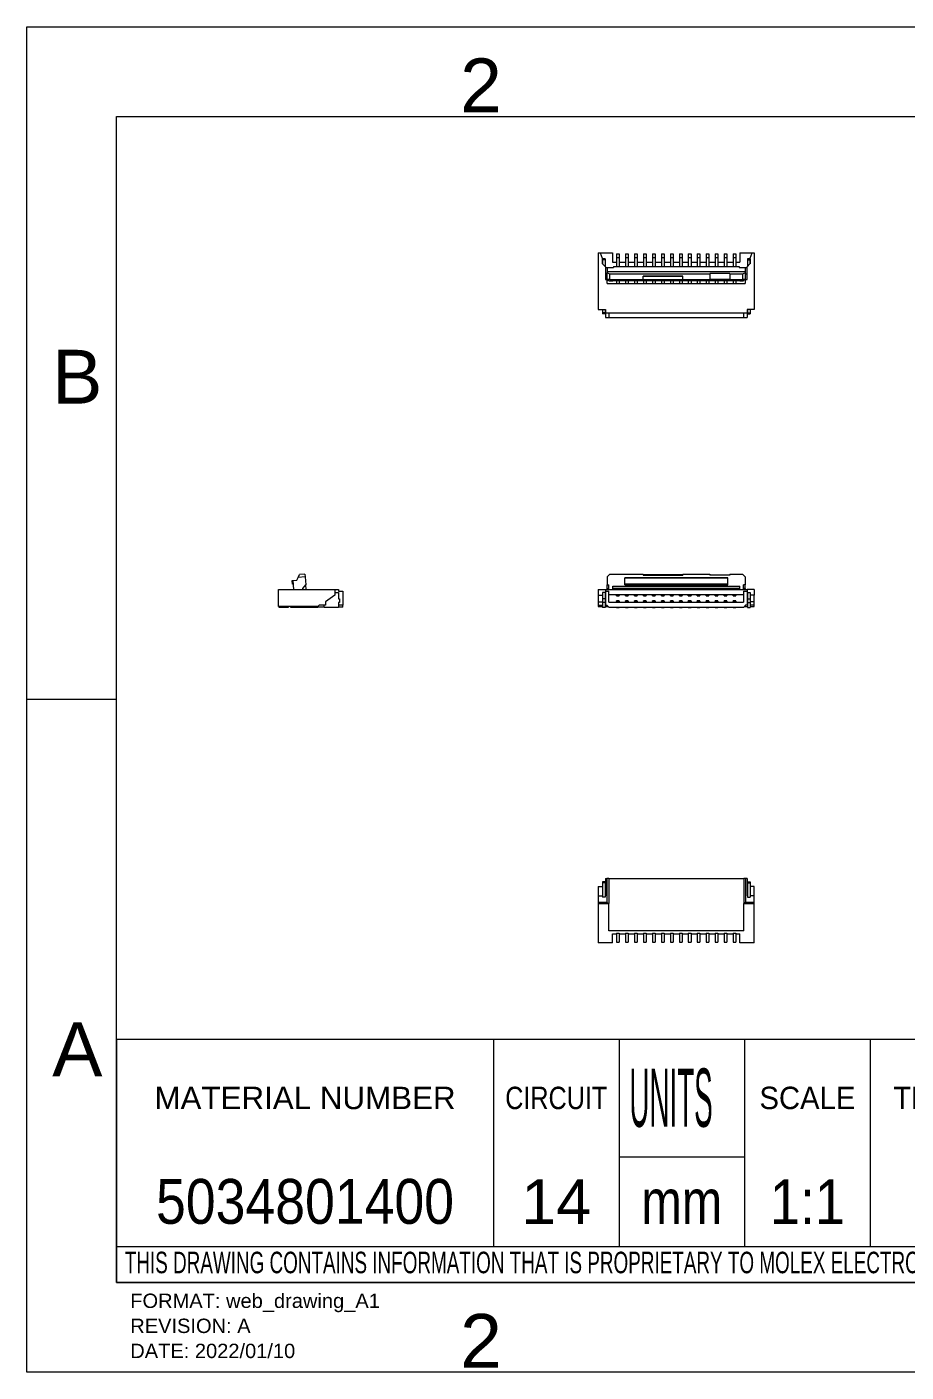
# Model space of a CAD drawing. Header units: millimetres. Extents: x 0 to 100, y 0 to 75.
# Drawn here: x 0 to 49, y 0 to 75 of the extents above; entities that cross this region are included whole.
import ezdxf

# ---------------------------------------------------------------- set-up
doc = ezdxf.new("R2010")
doc.units = ezdxf.units.MM
doc.layers.add('1', color=7, linetype='Continuous', true_color=0xffffff)
doc.layers.add('256', color=7, linetype='Continuous', true_color=0xffffff)
doc.styles.add('Arial', font='Arial')
doc.styles.add('Arial Unicode MS', font='Arial Unicode MS')

# ---------------------------------------------------------------- blocks, each defined once
blk = doc.blocks.new('TabularNote1')
at = {"layer": '256', "color": 163, "linetype": 'Continuous', "lineweight": 13}
for q in [(0, 2), (-90, 0)]:
    blk.add_line((-90, 2), q, dxfattribs=at)
at = {"layer": '256', "color": 163, "linetype": 'Continuous', "lineweight": 18}
for p in [(0, 2), (-90, 0)]:
    blk.add_line(p, (0, 0), dxfattribs=at)
at = {"layer": '1', "color": 7, "linetype": 'Continuous', "lineweight": 13, "insert": (-45, 1), "char_height": 1.2, "attachment_point": 5, "line_spacing_factor": 1.047437, "style": 'Arial'}
blk.add_mtext('\\fArial|b0|i0;\\W0.6277;THIS DRAWING CONTAINS INFORMATION THAT IS PROPRIETARY TO MOLEX ELECTRONIC TECHNOLOGIES, LLC AND SHOULD NOT BE USED WITHOUT WRITTEN PERMISSION', dxfattribs=at)
blk = doc.blocks.new('3RDANG1')
at = {"layer": '1', "color": 7, "linetype": 'Continuous', "lineweight": 13}
for p, q in [((0.173228, 0.629921), (0.173228, 1)), ((0.141732, 0.811024), (0.133858, 0.80315)), ((0.133858, 0.80315), (0.133858, 0.795276)), ((0.149606, 0.811024), (0.141732, 0.811024)), ((0.15748, 0.818898), (0.149606, 0.811024)), ((0.165354, 0.818898), (0.15748, 0.818898)), ((0.173228, 0.818898), (0.165354, 0.818898)), ((0.181102, 0.818898), (0.173228, 0.818898)), ((0.188976, 0.818898), (0.181102, 0.818898)), ((0.19685, 0.811024), (0.188976, 0.818898)), ((0.204724, 0.80315), (0.19685, 0.811024)), ((0.212598, 0.795276), (0.204724, 0.80315)), ((0.889764, 0.818898), (0.590551, 0.724409)), ((0.889764, 0.181102), (0.889764, 0.818898)), ((0.110236, 0.76378), (0.102362, 0.748031)), ((0.11811, 0.771654), (0.110236, 0.76378)), ((0.125984, 0.787402), (0.11811, 0.771654)), ((0.133858, 0.795276), (0.125984, 0.787402)), ((0.220472, 0.787402), (0.212598, 0.795276)), ((0.228346, 0.779528), (0.220472, 0.787402)), ((0.23622, 0.771654), (0.228346, 0.779528)), ((0.244094, 0.755906), (0.23622, 0.771654)), ((0.244094, 0.740157), (0.244094, 0.755906)), ((0.086614, 0.700787), (0.07874, 0.685039)), ((0.094488, 0.716535), (0.086614, 0.700787)), ((0.102362, 0.748031), (0.094488, 0.732283)), ((0.094488, 0.732283), (0.094488, 0.716535)), ((0.141732, 0.700787), (0.133858, 0.692913)), ((0.149606, 0.716535), (0.141732, 0.708661)), ((0.141732, 0.708661), (0.141732, 0.700787)), ((0.15748, 0.724409), (0.149606, 0.716535)), ((0.149606, 0.716535), (0.149606, 0.716535)), ((0.165354, 0.724409), (0.15748, 0.724409)), ((0.173228, 0.724409), (0.165354, 0.724409)), ((0.181102, 0.724409), (0.173228, 0.724409)), ((0.173228, 0.724409), (0.173228, 0.724409)), ((0.188976, 0.724409), (0.181102, 0.724409)), ((0.19685, 0.716535), (0.188976, 0.724409)), ((0.188976, 0.724409), (0.188976, 0.724409)), ((0.204724, 0.708661), (0.19685, 0.716535)), ((0.212598, 0.700787), (0.204724, 0.708661)), ((0.204724, 0.708661), (0.204724, 0.708661)), ((0.220472, 0.692913), (0.212598, 0.700787)), ((0.251969, 0.724409), (0.244094, 0.740157)), ((0.259843, 0.708661), (0.251969, 0.724409)), ((0.259843, 0.692913), (0.259843, 0.708661)), ((0.590551, 0.724409), (0.590551, 0.275591)), ((0.07874, 0.661417), (0.070866, 0.645669)), ((0.07874, 0.685039), (0.07874, 0.661417)), ((0.11811, 0.653543), (0.110236, 0.645669)), ((0.125984, 0.677165), (0.11811, 0.669291)), ((0.11811, 0.669291), (0.11811, 0.653543)), ((0.133858, 0.692913), (0.125984, 0.685039)), ((0.125984, 0.685039), (0.125984, 0.677165)), ((0.220472, 0.677165), (0.220472, 0.692913)), ((0.228346, 0.669291), (0.220472, 0.677165)), ((0.228346, 0.661417), (0.228346, 0.669291)), ((0.23622, 0.645669), (0.228346, 0.661417)), ((0.267717, 0.677165), (0.259843, 0.692913)), ((0.267717, 0.653543), (0.267717, 0.677165)), ((0.275591, 0.637795), (0.267717, 0.653543)), ((0.070866, 0.606299), (0.062992, 0.582677)), ((0.070866, 0.645669), (0.070866, 0.622047)), ((0.070866, 0.622047), (0.070866, 0.606299)), ((0.110236, 0.614173), (0.102362, 0.606299)), ((0.102362, 0.606299), (0.102362, 0.590551)), ((0.110236, 0.645669), (0.110236, 0.629921)), ((0.110236, 0.629921), (0.110236, 0.614173)), ((0.23622, 0.637795), (0.23622, 0.645669)), ((0.23622, 0.622047), (0.23622, 0.637795)), ((0.244094, 0.606299), (0.23622, 0.622047)), ((0.244094, 0.598425), (0.244094, 0.606299)), ((0.275591, 0.614173), (0.275591, 0.637795)), ((0.283465, 0.590551), (0.275591, 0.614173)), ((0.062992, 0.582677), (0.062992, 0.559055)), ((0.062992, 0.559055), (0.062992, 0.535433)), ((0.102362, 0.574803), (0.094488, 0.559055)), ((0.094488, 0.559055), (0.094488, 0.543307)), ((0.102362, 0.590551), (0.102362, 0.574803)), ((0.173228, 0.440945), (0.173228, 0.559055)), ((0.244094, 0.582677), (0.244094, 0.598425)), ((0.251969, 0.566929), (0.244094, 0.582677)), ((0.251969, 0.551181), (0.251969, 0.566929)), ((0.251969, 0.535433), (0.251969, 0.551181)), ((0.283465, 0.574803), (0.283465, 0.590551)), ((0.283465, 0.551181), (0.283465, 0.574803)), ((0.283465, 0.527559), (0.283465, 0.551181)), ((0.125984, 0.503937), (0, 0.503937)), ((0.062992, 0.535433), (0.062992, 0.519685)), ((0.062992, 0.519685), (0.062992, 0.496063)), ((0.094488, 0.543307), (0.094488, 0.527559)), ((0.094488, 0.527559), (0.094488, 0.511811)), ((0.094488, 0.511811), (0.094488, 0.496063)), ((0.19685, 0.503937), (0.149606, 0.503937)), ((0.346457, 0.503937), (0.220472, 0.503937)), ((0.251969, 0.519685), (0.251969, 0.535433)), ((0.251969, 0.503937), (0.251969, 0.519685)), ((0.251969, 0.488189), (0.251969, 0.503937)), ((0.283465, 0.503937), (0.283465, 0.527559)), ((0.283465, 0.480315), (0.283465, 0.503937)), ((0.480315, 0.503937), (0.677165, 0.503937)), ((0.692913, 0.503937), (0.779528, 0.503937)), ((1, 0.503937), (0.80315, 0.503937)), ((0.062992, 0.496063), (0.062992, 0.472441)), ((0.062992, 0.472441), (0.062992, 0.448819)), ((0.094488, 0.496063), (0.094488, 0.480315)), ((0.094488, 0.480315), (0.094488, 0.464567)), ((0.094488, 0.464567), (0.094488, 0.448819)), ((0.251969, 0.472441), (0.251969, 0.488189)), ((0.251969, 0.456693), (0.251969, 0.472441)), ((0.251969, 0.440945), (0.251969, 0.456693)), ((0.283465, 0.464567), (0.283465, 0.480315)), ((0.283465, 0.440945), (0.283465, 0.464567)), ((0.062992, 0.448819), (0.062992, 0.425197)), ((0.062992, 0.425197), (0.070866, 0.409449)), ((0.070866, 0.409449), (0.070866, 0.385827)), ((0.094488, 0.448819), (0.102362, 0.433071)), ((0.102362, 0.433071), (0.102362, 0.417323)), ((0.102362, 0.417323), (0.102362, 0.401575)), ((0.102362, 0.401575), (0.102362, 0.393701)), ((0.244094, 0.409449), (0.251969, 0.425197)), ((0.244094, 0.393701), (0.244094, 0.409449)), ((0.251969, 0.425197), (0.251969, 0.440945)), ((0.275591, 0.393701), (0.283465, 0.417323)), ((0.283465, 0.417323), (0.283465, 0.440945)), ((0.070866, 0.385827), (0.070866, 0.362205)), ((0.070866, 0.362205), (0.07874, 0.346457)), ((0.102362, 0.393701), (0.110236, 0.377953)), ((0.110236, 0.377953), (0.110236, 0.362205)), ((0.110236, 0.362205), (0.11811, 0.354331)), ((0.11811, 0.354331), (0.11811, 0.338583)), ((0.173228, 0), (0.173228, 0.370079)), ((0.228346, 0.346457), (0.23622, 0.354331)), ((0.23622, 0.370079), (0.244094, 0.385827)), ((0.23622, 0.354331), (0.23622, 0.370079)), ((0.244094, 0.385827), (0.244094, 0.393701)), ((0.267717, 0.338583), (0.275591, 0.354331)), ((0.275591, 0.377953), (0.275591, 0.393701)), ((0.275591, 0.354331), (0.275591, 0.377953)), ((0.07874, 0.346457), (0.07874, 0.322835)), ((0.07874, 0.322835), (0.086614, 0.307087)), ((0.086614, 0.307087), (0.086614, 0.291339)), ((0.11811, 0.338583), (0.125984, 0.330709)), ((0.125984, 0.330709), (0.125984, 0.322835)), ((0.125984, 0.322835), (0.133858, 0.307087)), ((0.133858, 0.307087), (0.133858, 0.299213)), ((0.212598, 0.307087), (0.220472, 0.314961)), ((0.212598, 0.299213), (0.212598, 0.307087)), ((0.220472, 0.322835), (0.228346, 0.330709)), ((0.220472, 0.314961), (0.220472, 0.322835)), ((0.228346, 0.330709), (0.228346, 0.346457)), ((0.259843, 0.299213), (0.267717, 0.314961)), ((0.267717, 0.314961), (0.267717, 0.338583)), ((0.086614, 0.291339), (0.094488, 0.275591)), ((0.094488, 0.275591), (0.102362, 0.259843)), ((0.102362, 0.259843), (0.110236, 0.244094)), ((0.133858, 0.299213), (0.141732, 0.291339)), ((0.141732, 0.291339), (0.149606, 0.291339)), ((0.149606, 0.291339), (0.149606, 0.283465)), ((0.149606, 0.283465), (0.15748, 0.275591)), ((0.15748, 0.275591), (0.165354, 0.275591)), ((0.165354, 0.275591), (0.165354, 0.275591)), ((0.165354, 0.275591), (0.173228, 0.275591)), ((0.173228, 0.275591), (0.181102, 0.275591)), ((0.181102, 0.275591), (0.181102, 0.275591)), ((0.181102, 0.275591), (0.188976, 0.275591)), ((0.188976, 0.275591), (0.19685, 0.283465)), ((0.19685, 0.283465), (0.204724, 0.291339)), ((0.19685, 0.283465), (0.19685, 0.283465)), ((0.204724, 0.291339), (0.212598, 0.299213)), ((0.23622, 0.23622), (0.244094, 0.251969)), ((0.244094, 0.251969), (0.251969, 0.267717)), ((0.251969, 0.283465), (0.259843, 0.299213)), ((0.251969, 0.267717), (0.251969, 0.283465)), ((0.590551, 0.275591), (0.889764, 0.181102)), ((0.110236, 0.244094), (0.110236, 0.228346)), ((0.110236, 0.228346), (0.11811, 0.220472)), ((0.11811, 0.220472), (0.125984, 0.212598)), ((0.125984, 0.212598), (0.133858, 0.204724)), ((0.133858, 0.204724), (0.141732, 0.19685)), ((0.212598, 0.19685), (0.220472, 0.204724)), ((0.220472, 0.204724), (0.228346, 0.212598)), ((0.228346, 0.228346), (0.23622, 0.23622)), ((0.228346, 0.212598), (0.228346, 0.228346)), ((0.141732, 0.19685), (0.149606, 0.188976)), ((0.149606, 0.188976), (0.15748, 0.181102)), ((0.15748, 0.181102), (0.165354, 0.181102)), ((0.165354, 0.181102), (0.173228, 0.181102)), ((0.173228, 0.181102), (0.181102, 0.181102)), ((0.181102, 0.181102), (0.188976, 0.181102)), ((0.188976, 0.181102), (0.19685, 0.188976)), ((0.19685, 0.188976), (0.204724, 0.188976)), ((0.204724, 0.188976), (0.212598, 0.19685))]:
    blk.add_line(p, q, dxfattribs=at)
blk = doc.blocks.new('TabularNote2')
at = {"layer": '256', "color": 163, "linetype": 'Continuous', "lineweight": 13}
for p, q in [((-90, 11.555423), (-69, 11.555423)), ((-90, 11.555423), (-90, 5)), ((-69, 11.555423), (-62, 11.555423)), ((-48, 11.555423), (-24, 11.555423)), ((-24, 11.555423), (0, 11.555423)), ((-90, 5), (-90, 0))]:
    blk.add_line(p, q, dxfattribs=at)
at = {"layer": '256', "color": 163, "linetype": 'Continuous', "lineweight": 18}
for p, q in [((-69, 11.555423), (-69, 5)), ((-62, 11.555423), (-62, 5)), ((-62, 11.555423), (-55, 11.555423)), ((-55, 11.555423), (-55, 5)), ((-55, 11.555423), (-48, 11.555423)), ((-48, 11.555423), (-48, 5)), ((-24, 11.555423), (-24, 5)), ((0, 11.555423), (0, 5)), ((-69, 5), (-69, 0)), ((-62, 5), (-55, 5)), ((-62, 5), (-62, 0)), ((-55, 5), (-55, 0)), ((-48, 5), (-48, 0)), ((-24, 5), (-24, 0)), ((0, 5), (0, 0)), ((-90, 0), (-69, 0)), ((-69, 0), (-62, 0)), ((-62, 0), (-55, 0)), ((-55, 0), (-48, 0)), ((-48, 0), (-24, 0)), ((-24, 0), (0, 0))]:
    blk.add_line(p, q, dxfattribs=at)
at = {"layer": '1', "color": 7, "linetype": 'Continuous', "lineweight": 13, "xscale": 15, "yscale": 2}
blk.add_blockref('3RDANG1', (-43.46875, 1.757874), dxfattribs=at)
at = {"layer": '1', "color": 7, "linetype": 'Continuous', "lineweight": 13}
for s, insert, char_height, attachment_point, line_spacing_factor, style in [('\\fArial Unicode MS|b0|i0;\\W0.3409;UNITS', (-61.421054, 8.277711), 3.25, 4, 1.069626, 'Arial Unicode MS'), ('\\fArial|b0|i0;\\W1.0000;MATERIAL NUMBER', (-79.5, 8.277711), 1.25, 5, 1.047437, 'Arial'), ('\\fArial|b0|i0;\\W0.8027;CIRCUIT', (-65.5, 8.277711), 1.25, 5, 1.047437, 'Arial'), ('\\fArial|b0|i0;\\W0.9335;SCALE', (-51.5, 8.277711), 1.25, 5, 1.047437, 'Arial'), ('\\fArial|b0|i0;\\W0.9116;THIRD ANGLE PROJECTION', (-36, 8.277711), 1.25, 5, 1.047437, 'Arial'), ('\\fArial|b0|i0;\\W0.8552;5034801400', (-79.5, 2.5), 2.5, 5, 1.047437, 'Arial'), ('\\fArial|b0|i0;\\W1.0000;14', (-65.5, 2.5), 2.5, 5, 1.047437, 'Arial'), ('\\fArial|b0|i0;\\W0.8612;1:1', (-51.5, 2.5), 2.5, 5, 1.047437, 'Arial'), ('\\fArial|b0|i0;\\W0.7749;mm', (-58.5, 2.5), 2.5, 5, 1.047437, 'Arial'), ('\\fArial|b0|i0;\\W0.8000;{\\H0.50x;\\fArial|b1|i0;                    \\fArial|b0|i0;}', (-36, 2.5), 1, 5, 1.047437, 'Arial')]:
    blk.add_mtext(s, dxfattribs=dict(at, insert=insert, char_height=char_height, attachment_point=attachment_point, line_spacing_factor=line_spacing_factor, style=style))

msp = doc.modelspace()

# ---------------------------------------------------------------- linework, layer by layer
at = {"layer": '1', "color": 7, "linetype": 'Continuous', "lineweight": 13}
for p, q in [((31.837822, 62.400385), (31.957822, 62.400385)), ((31.837822, 62.400385), (31.837822, 59.250385)), ((31.957822, 62.400385), (32.637822, 62.400385)), ((31.957822, 62.400385), (32.057822, 62.100385)), ((32.637822, 62.400385), (32.637822, 61.890385)), ((32.862822, 62.350385), (32.862822, 62.150385)), ((32.862822, 62.350385), (33.012822, 62.350385)), ((33.012822, 62.350385), (33.012822, 62.150385)), ((33.362822, 62.350385), (33.362822, 62.150385)), ((33.362822, 62.350385), (33.512822, 62.350385)), ((33.512822, 62.350385), (33.512822, 62.150385)), ((33.862822, 62.350385), (33.862822, 62.150385)), ((33.862822, 62.350385), (34.012822, 62.350385)), ((34.012822, 62.350385), (34.012822, 62.150385)), ((34.362822, 62.350385), (34.362822, 62.150385)), ((34.362822, 62.350385), (34.512822, 62.350385)), ((34.512822, 62.350385), (34.512822, 62.150385)), ((34.862822, 62.350385), (34.862822, 62.150385)), ((34.862822, 62.350385), (35.012822, 62.350385)), ((35.012822, 62.350385), (35.012822, 62.150385)), ((35.362822, 62.350385), (35.362822, 62.150385)), ((35.362822, 62.350385), (35.512822, 62.350385)), ((35.512822, 62.350385), (35.512822, 62.150385)), ((35.862822, 62.350385), (35.862822, 62.150385)), ((35.862822, 62.350385), (36.012822, 62.350385)), ((36.012822, 62.350385), (36.012822, 62.150385)), ((36.362822, 62.350385), (36.362822, 62.150385)), ((36.362822, 62.350385), (36.512822, 62.350385)), ((36.512822, 62.350385), (36.512822, 62.150385)), ((36.862822, 62.350385), (36.862822, 62.150385)), ((36.862822, 62.350385), (37.012822, 62.350385)), ((37.012822, 62.350385), (37.012822, 62.150385)), ((37.362822, 62.350385), (37.362822, 62.150385)), ((37.362822, 62.350385), (37.512822, 62.350385)), ((37.512822, 62.350385), (37.512822, 62.150385)), ((37.862822, 62.350385), (37.862822, 62.150385)), ((37.862822, 62.350385), (38.012822, 62.350385)), ((38.012822, 62.350385), (38.012822, 62.150385)), ((38.362822, 62.350385), (38.362822, 62.150385)), ((38.362822, 62.350385), (38.512822, 62.350385)), ((38.512822, 62.350385), (38.512822, 62.150385)), ((38.862822, 62.350385), (38.862822, 62.150385)), ((38.862822, 62.350385), (39.012822, 62.350385)), ((39.012822, 62.350385), (39.012822, 62.150385)), ((39.362822, 62.350385), (39.362822, 62.150385)), ((39.362822, 62.350385), (39.512822, 62.350385)), ((39.512822, 62.350385), (39.512822, 62.150385)), ((39.737822, 62.400385), (40.417822, 62.400385)), ((39.737822, 62.400385), (39.737822, 61.890385)), ((40.317822, 62.100385), (40.417822, 62.400385)), ((40.417822, 62.400385), (40.537822, 62.400385)), ((40.537822, 62.400385), (40.537822, 59.250385)), ((32.057822, 62.100385), (32.057822, 61.800385)), ((32.057822, 61.800385), (32.237822, 61.620385)), ((32.222822, 62.070385), (32.072822, 62.070385)), ((32.072822, 62.070385), (32.072822, 62.020385)), ((32.072822, 62.020385), (32.072822, 61.785384)), ((32.222822, 62.070385), (32.222822, 62.020385)), ((32.222822, 62.020385), (32.222822, 61.635378)), ((32.33782, 61.570385), (32.237818, 61.570385)), ((32.237822, 61.620385), (32.237822, 60.910385)), ((32.337822, 61.585914), (32.337822, 61.369944)), ((32.337822, 61.585914), (32.687822, 61.585914)), ((32.637822, 61.890385), (32.862822, 61.890385)), ((32.687822, 61.635724), (39.687822, 61.635724)), ((32.687822, 61.635724), (32.687822, 61.585914)), ((32.862822, 62.150385), (32.862822, 61.635703)), ((32.862822, 62.150385), (33.012822, 62.150385)), ((33.012822, 62.150385), (33.012822, 61.635703)), ((33.012822, 61.890385), (33.362822, 61.890385)), ((33.362822, 62.150385), (33.512822, 62.150385)), ((33.362822, 62.150385), (33.362822, 61.635703)), ((33.512822, 62.150385), (33.512822, 61.635703)), ((33.512822, 61.890385), (33.862822, 61.890385)), ((33.862822, 62.150385), (33.862822, 61.635703)), ((33.862822, 62.150385), (34.012822, 62.150385)), ((34.012822, 62.150385), (34.012822, 61.635703)), ((34.012822, 61.890385), (34.362822, 61.890385)), ((34.362822, 62.150385), (34.512822, 62.150385)), ((34.362822, 62.150385), (34.362822, 61.635703)), ((34.512822, 62.150385), (34.512822, 61.635703)), ((34.512822, 61.890385), (34.862822, 61.890385)), ((34.862822, 62.150385), (35.012822, 62.150385)), ((34.862822, 62.150385), (34.862822, 61.635703)), ((35.012822, 62.150385), (35.012822, 61.635703)), ((35.012822, 61.890385), (35.362822, 61.890385)), ((35.362822, 62.150385), (35.362822, 61.635703)), ((35.362822, 62.150385), (35.512822, 62.150385)), ((35.512822, 62.150385), (35.512822, 61.635703)), ((35.512822, 61.890385), (35.862822, 61.890385)), ((35.862822, 62.150385), (36.012822, 62.150385)), ((35.862822, 62.150385), (35.862822, 61.635703)), ((36.012822, 62.150385), (36.012822, 61.635703)), ((36.012822, 61.890385), (36.362822, 61.890385)), ((36.362822, 62.150385), (36.512822, 62.150385)), ((36.362822, 62.150385), (36.362822, 61.635703)), ((36.512822, 62.150385), (36.512822, 61.635703)), ((36.512822, 61.890385), (36.862822, 61.890385)), ((36.862822, 62.150385), (36.862822, 61.635703)), ((36.862822, 62.150385), (37.012822, 62.150385)), ((37.012822, 62.150385), (37.012822, 61.635703)), ((37.012822, 61.890385), (37.362822, 61.890385)), ((37.362822, 62.150385), (37.362822, 61.635703)), ((37.362822, 62.150385), (37.512822, 62.150385)), ((37.512822, 62.150385), (37.512822, 61.635703)), ((37.512822, 61.890385), (37.862822, 61.890385)), ((37.862822, 62.150385), (38.012822, 62.150385)), ((37.862822, 62.150385), (37.862822, 61.635703)), ((38.012822, 62.150385), (38.012822, 61.635703)), ((38.012822, 61.890385), (38.362822, 61.890385)), ((38.362822, 62.150385), (38.512822, 62.150385)), ((38.362822, 62.150385), (38.362822, 61.635703)), ((38.512822, 62.150385), (38.512822, 61.635703)), ((38.512822, 61.890385), (38.862822, 61.890385)), ((38.862822, 62.150385), (38.862822, 61.635703)), ((38.862822, 62.150385), (39.012822, 62.150385)), ((39.012822, 62.150385), (39.012822, 61.635703)), ((39.012822, 61.890385), (39.362822, 61.890385)), ((39.362822, 62.150385), (39.512822, 62.150385)), ((39.362822, 62.150385), (39.362822, 61.635703)), ((39.512822, 62.150385), (39.512822, 61.635703)), ((39.512822, 61.890385), (39.737822, 61.890385)), ((39.687822, 61.635724), (39.687822, 61.585914)), ((39.687822, 61.585914), (40.037822, 61.585914)), ((40.037822, 61.585914), (40.037822, 61.369944)), ((40.137825, 61.570385), (40.037823, 61.570385)), ((40.137822, 61.620385), (40.317822, 61.800385)), ((40.137822, 60.910385), (40.137822, 61.620385)), ((40.302822, 62.070385), (40.152822, 62.070385)), ((40.152822, 62.070385), (40.152822, 62.020385)), ((40.152822, 62.020385), (40.152822, 61.635378)), ((40.302822, 62.070385), (40.302822, 62.020385)), ((40.302822, 62.020385), (40.302822, 61.785384)), ((40.317822, 61.800385), (40.317822, 62.100385)), ((32.337822, 61.240196), (32.237821, 61.240196)), ((32.237822, 60.910385), (32.337822, 60.910385)), ((32.337822, 61.369944), (40.037822, 61.369944)), ((32.337822, 61.369944), (32.337822, 61.296745)), ((32.337822, 60.911613), (32.337822, 61.296745)), ((32.337822, 61.296745), (32.487822, 61.223545)), ((32.487822, 60.924687), (32.337822, 60.911613)), ((32.337822, 60.911613), (32.337822, 60.872434)), ((32.337822, 60.872434), (32.437822, 60.872434)), ((32.337822, 60.700385), (32.337822, 60.872431)), ((32.437822, 60.848861), (32.437822, 60.872434)), ((32.437822, 60.848861), (32.647822, 60.848861)), ((32.487822, 61.223545), (38.057822, 61.223545)), ((32.487822, 60.924687), (32.487822, 61.223545)), ((32.487822, 60.924687), (34.337822, 60.924687)), ((32.647822, 60.848861), (32.647822, 60.866759)), ((32.647822, 60.866759), (39.727822, 60.866759)), ((32.862822, 60.866757), (32.862822, 60.700385)), ((33.012822, 60.866757), (33.012822, 60.700385)), ((33.317822, 60.907255), (39.057822, 60.907255)), ((33.317822, 60.872393), (33.317822, 60.907255)), ((33.317822, 60.872393), (39.057822, 60.872393)), ((33.362822, 60.866757), (33.362822, 60.700385)), ((33.512822, 60.866757), (33.512822, 60.700385)), ((33.862822, 60.866757), (33.862822, 60.700385)), ((34.012822, 60.866757), (34.012822, 60.700385)), ((34.337822, 60.924687), (34.337822, 61.104002)), ((34.337822, 61.104002), (36.557822, 61.104002)), ((36.557822, 61.099644), (34.337822, 61.099644)), ((34.337822, 60.924687), (34.337822, 60.920329)), ((34.337822, 60.920329), (36.557822, 60.920329)), ((34.362822, 60.866757), (34.362822, 60.700385)), ((34.512822, 60.866757), (34.512822, 60.700385)), ((34.862822, 60.866757), (34.862822, 60.700385)), ((35.012822, 60.866757), (35.012822, 60.700385)), ((35.362822, 60.866757), (35.362822, 60.700385)), ((35.512822, 60.866757), (35.512822, 60.700385)), ((35.862822, 60.866757), (35.862822, 60.700385)), ((36.012822, 60.866757), (36.012822, 60.700385)), ((36.362822, 60.866757), (36.362822, 60.700385)), ((36.512822, 60.866757), (36.512822, 60.700385)), ((36.557822, 60.924687), (36.557822, 61.104002)), ((36.557822, 60.924687), (36.557822, 60.920329)), ((36.557822, 60.924687), (38.057822, 60.924687)), ((36.862822, 60.866757), (36.862822, 60.700385)), ((37.012822, 60.866757), (37.012822, 60.700385)), ((37.362822, 60.866757), (37.362822, 60.700385)), ((37.512822, 60.866757), (37.512822, 60.700385)), ((37.862822, 60.866757), (37.862822, 60.700385)), ((38.012822, 60.866757), (38.012822, 60.700385)), ((38.057822, 61.223545), (38.057822, 61.247945)), ((39.167822, 61.247945), (38.057822, 61.247945)), ((38.057822, 61.223545), (38.057822, 60.924687)), ((38.057822, 60.924687), (38.057822, 60.920329)), ((39.167822, 60.920329), (38.057822, 60.920329)), ((38.362822, 60.866757), (38.362822, 60.700385)), ((38.512822, 60.866757), (38.512822, 60.700385)), ((38.862822, 60.866757), (38.862822, 60.700385)), ((39.012822, 60.866757), (39.012822, 60.700385)), ((39.057822, 60.872393), (39.057822, 60.907255)), ((39.167822, 61.223545), (39.167822, 61.247945)), ((39.167822, 61.223545), (39.887822, 61.223545)), ((39.167822, 61.223545), (39.167822, 60.924687)), ((39.167822, 60.924687), (39.167822, 60.920329)), ((39.167822, 60.924687), (39.887822, 60.924687)), ((39.362822, 60.866757), (39.362822, 60.700385)), ((39.512822, 60.866757), (39.512822, 60.700385)), ((39.727822, 60.848861), (39.727822, 60.866759)), ((39.727822, 60.848861), (39.937822, 60.848861)), ((39.887822, 61.223545), (40.037822, 61.296745)), ((39.887822, 61.223545), (39.887822, 60.924687)), ((40.037822, 60.911613), (39.887822, 60.924687)), ((39.937822, 60.848861), (39.937822, 60.872434)), ((40.037822, 60.872434), (39.937822, 60.872434)), ((40.037822, 61.369944), (40.037822, 61.296745)), ((40.037822, 61.296745), (40.037822, 60.911613)), ((40.037822, 61.240196), (40.137822, 61.240196)), ((40.037822, 60.911613), (40.037822, 60.872434)), ((40.037822, 60.910385), (40.137822, 60.910385)), ((40.037822, 60.872431), (40.037822, 60.700385)), ((32.337822, 60.700385), (40.037822, 60.700385)), ((31.837822, 59.250385), (32.237822, 59.250385)), ((32.072822, 59.250385), (32.072822, 59.050385)), ((32.222822, 59.250385), (32.222822, 59.050385)), ((32.237822, 59.250385), (32.237822, 59.050385)), ((40.137822, 59.250385), (40.137822, 59.050385)), ((40.537822, 59.250385), (40.137822, 59.250385)), ((40.152822, 59.250385), (40.152822, 59.050385)), ((40.302822, 59.250385), (40.302822, 59.050385)), ((32.072822, 59.050385), (32.072822, 59.000385)), ((32.222822, 59.050385), (32.072822, 59.050385)), ((32.222822, 59.000385), (32.072822, 59.000385)), ((32.222822, 59.050385), (32.222822, 59.000385)), ((32.237822, 59.050385), (32.237822, 58.800385)), ((32.237822, 59.050385), (40.137822, 59.050385)), ((32.237822, 58.800385), (32.437822, 58.800385)), ((32.437822, 59.050385), (32.437822, 58.800385)), ((32.437822, 58.800385), (39.937822, 58.800385)), ((39.937822, 59.050385), (39.937822, 58.800385)), ((39.937822, 58.800385), (40.137822, 58.800385)), ((40.137822, 59.050385), (40.137822, 58.800385)), ((40.152822, 59.050385), (40.152822, 59.000385)), ((40.152822, 59.050385), (40.302822, 59.050385)), ((40.152822, 59.000385), (40.302822, 59.000385)), ((40.302822, 59.050385), (40.302822, 59.000385)), ((15.046699, 44.148729), (15.119899, 44.305706)), ((15.119899, 44.305706), (15.193098, 44.462683)), ((15.50503, 44.339401), (15.119899, 44.305706)), ((15.491957, 44.48883), (15.193098, 44.462683)), ((15.491957, 44.48883), (15.50503, 44.339401)), ((15.50503, 44.339401), (15.544209, 43.891581)), ((32.487822, 44.48883), (32.337822, 44.339401)), ((32.337822, 44.339401), (32.337822, 43.891581)), ((32.487822, 44.48883), (34.337822, 44.48883)), ((33.317822, 44.289591), (39.057822, 44.289591)), ((33.317822, 43.891113), (33.317822, 44.289591)), ((39.057822, 44.285233), (33.317822, 44.285233)), ((34.337822, 44.48883), (34.337822, 44.43902)), ((34.337822, 44.473142), (36.557822, 44.473142)), ((34.337822, 44.43902), (36.557822, 44.43902)), ((36.557822, 44.48883), (38.057822, 44.48883)), ((36.557822, 44.48883), (36.557822, 44.43902)), ((38.057822, 44.48883), (38.057822, 44.43902)), ((39.167822, 44.43902), (38.057822, 44.43902)), ((39.057822, 43.891113), (39.057822, 44.289591)), ((39.167822, 44.48883), (39.887822, 44.48883)), ((39.167822, 44.48883), (39.167822, 44.43902)), ((40.037822, 44.339401), (39.887822, 44.48883)), ((40.037822, 44.339401), (40.037822, 43.891581)), ((14.016258, 43.641864), (17.166258, 43.641864)), ((14.016258, 42.681864), (14.016258, 43.641864)), ((14.780919, 44.125476), (14.830729, 44.129834)), ((14.79835, 43.926237), (14.780919, 44.125476)), ((14.84816, 43.930595), (14.79835, 43.926237)), ((14.830729, 44.129834), (15.046699, 44.148729)), ((14.87342, 43.641877), (14.830729, 44.129834)), ((15.371492, 43.685745), (15.544209, 43.891581)), ((15.375331, 43.641863), (15.371492, 43.685745)), ((15.566056, 43.641864), (15.544209, 43.891581)), ((17.166258, 43.641864), (17.366258, 43.641864)), ((17.166258, 43.641864), (17.166258, 43.321864)), ((17.366258, 43.641864), (17.366258, 43.541864)), ((17.366258, 43.541864), (17.616258, 43.541864)), ((17.616258, 43.541864), (17.616258, 42.751864)), ((31.837822, 43.641864), (32.237822, 43.641864)), ((31.837822, 43.641864), (31.837822, 43.321864)), ((32.237822, 43.641864), (32.237822, 43.541864)), ((32.237822, 43.641864), (40.137822, 43.641864)), ((32.237822, 43.541864), (32.437822, 43.541864)), ((32.237822, 43.541864), (32.237822, 42.751864)), ((32.337822, 43.685745), (32.337822, 43.891581)), ((32.337822, 43.891581), (32.437822, 43.891581)), ((32.337822, 43.641863), (32.337822, 43.685745)), ((32.337822, 43.685745), (32.437822, 43.685745)), ((32.437822, 43.641864), (32.437822, 43.891581)), ((32.437822, 42.931864), (32.437822, 43.541864)), ((32.647822, 43.641866), (32.647822, 43.82672)), ((32.647822, 43.82672), (39.727822, 43.82672)), ((39.727822, 43.67975), (32.647822, 43.67975)), ((39.727822, 43.655398), (32.647822, 43.655398)), ((39.057822, 43.936565), (33.317822, 43.936565)), ((33.317822, 43.891113), (39.057822, 43.891113)), ((39.727822, 43.641866), (39.727822, 43.82672)), ((39.937822, 43.641864), (39.937822, 43.891581)), ((40.037822, 43.891581), (39.937822, 43.891581)), ((40.037822, 43.685745), (39.937822, 43.685745)), ((39.937822, 43.541864), (40.137822, 43.541864)), ((39.937822, 43.541864), (39.937822, 42.931864)), ((40.037822, 43.685745), (40.037822, 43.891581)), ((40.037822, 43.685745), (40.037822, 43.641863)), ((40.537822, 43.641864), (40.137822, 43.641864)), ((40.137822, 43.641864), (40.137822, 43.541864)), ((40.137822, 43.541864), (40.137822, 42.751864)), ((40.537822, 43.641864), (40.537822, 43.321864)), ((16.286258, 42.751864), (16.216258, 42.681864)), ((16.637843, 42.751864), (16.286258, 42.751864)), ((16.566258, 42.621864), (16.566258, 42.751864)), ((17.166258, 43.321864), (16.637843, 42.951864)), ((16.637843, 42.951864), (16.637843, 42.751864)), ((17.166258, 43.461864), (17.366258, 43.461864)), ((17.366258, 43.461864), (17.366258, 43.111864)), ((17.366258, 43.111864), (17.416258, 43.111864)), ((17.416258, 42.911864), (17.366258, 42.911864)), ((17.366258, 42.911864), (17.366258, 42.621864)), ((17.616258, 42.751864), (17.366258, 42.751864)), ((17.416258, 43.111864), (17.416258, 42.911864)), ((17.616258, 42.641864), (17.616258, 42.751864)), ((31.837822, 43.321864), (31.837822, 42.951864)), ((31.837822, 43.321864), (32.072822, 43.321864)), ((31.837822, 42.951864), (31.837822, 42.751864)), ((31.837822, 42.951864), (32.072822, 42.951864)), ((31.837822, 42.751864), (31.837822, 42.681864)), ((31.837822, 42.751864), (32.072822, 42.751864)), ((32.072822, 43.461864), (32.072822, 43.111864)), ((32.222822, 43.461864), (32.072822, 43.461864)), ((32.222822, 43.111864), (32.072822, 43.111864)), ((32.072822, 43.111864), (32.072822, 42.911864)), ((32.072822, 42.911864), (32.072822, 42.621864)), ((32.222822, 42.911864), (32.072822, 42.911864)), ((32.222822, 43.461864), (32.222822, 43.111864)), ((32.222822, 43.321864), (32.237822, 43.321864)), ((32.222822, 43.111864), (32.222822, 42.911864)), ((32.222822, 42.951864), (32.237822, 42.951864)), ((32.222822, 42.911864), (32.222822, 42.621864)), ((32.222822, 42.751864), (32.237822, 42.751864)), ((32.237822, 42.751864), (32.317822, 42.751864)), ((32.427822, 42.641864), (32.317822, 42.751864)), ((39.937822, 43.341864), (32.437822, 43.341864)), ((32.437822, 42.931864), (39.937822, 42.931864)), ((32.862822, 43.341864), (32.862822, 43.289451)), ((32.862822, 43.286864), (32.862822, 43.289451)), ((32.862822, 43.286864), (33.012822, 43.286864)), ((33.012822, 42.991864), (32.862822, 42.991864)), ((32.862822, 42.986526), (32.862822, 42.991864)), ((32.862822, 42.986526), (32.862822, 42.931864)), ((33.012822, 43.341864), (33.012822, 43.289451)), ((33.012822, 43.286864), (33.012822, 43.289451)), ((33.012822, 42.986526), (33.012822, 42.991864)), ((33.012822, 42.986526), (33.012822, 42.931864)), ((33.362822, 43.341864), (33.362822, 43.289451)), ((33.362822, 43.286864), (33.362822, 43.289451)), ((33.362822, 43.286864), (33.512822, 43.286864)), ((33.512822, 42.991864), (33.362822, 42.991864)), ((33.362822, 42.986526), (33.362822, 42.991864)), ((33.362822, 42.986526), (33.362822, 42.931864)), ((33.512822, 43.341864), (33.512822, 43.289451)), ((33.512822, 43.286864), (33.512822, 43.289451)), ((33.512822, 42.986526), (33.512822, 42.991864)), ((33.512822, 42.986526), (33.512822, 42.931864)), ((33.862822, 43.341864), (33.862822, 43.289451)), ((33.862822, 43.286864), (33.862822, 43.289451)), ((33.862822, 43.286864), (34.012822, 43.286864)), ((34.012822, 42.991864), (33.862822, 42.991864)), ((33.862822, 42.986526), (33.862822, 42.991864)), ((33.862822, 42.986526), (33.862822, 42.931864)), ((34.012822, 43.341864), (34.012822, 43.289451)), ((34.012822, 43.286864), (34.012822, 43.289451)), ((34.012822, 42.986526), (34.012822, 42.991864)), ((34.012822, 42.986526), (34.012822, 42.931864)), ((34.362822, 43.341864), (34.362822, 43.289451)), ((34.362822, 43.286864), (34.362822, 43.289451)), ((34.362822, 43.286864), (34.512822, 43.286864)), ((34.512822, 42.991864), (34.362822, 42.991864)), ((34.362822, 42.986526), (34.362822, 42.991864)), ((34.362822, 42.986526), (34.362822, 42.931864)), ((34.512822, 43.341864), (34.512822, 43.289451)), ((34.512822, 43.286864), (34.512822, 43.289451)), ((34.512822, 42.986526), (34.512822, 42.991864)), ((34.512822, 42.986526), (34.512822, 42.931864)), ((34.862822, 43.341864), (34.862822, 43.289451)), ((34.862822, 43.286864), (34.862822, 43.289451)), ((34.862822, 43.286864), (35.012822, 43.286864)), ((35.012822, 42.991864), (34.862822, 42.991864)), ((34.862822, 42.986526), (34.862822, 42.991864)), ((34.862822, 42.986526), (34.862822, 42.931864)), ((35.012822, 43.341864), (35.012822, 43.289451)), ((35.012822, 43.286864), (35.012822, 43.289451)), ((35.012822, 42.986526), (35.012822, 42.991864)), ((35.012822, 42.986526), (35.012822, 42.931864)), ((35.362822, 43.341864), (35.362822, 43.289451)), ((35.362822, 43.286864), (35.362822, 43.289451)), ((35.362822, 43.286864), (35.512822, 43.286864)), ((35.512822, 42.991864), (35.362822, 42.991864)), ((35.362822, 42.986526), (35.362822, 42.991864)), ((35.362822, 42.986526), (35.362822, 42.931864)), ((35.512822, 43.341864), (35.512822, 43.289451)), ((35.512822, 43.286864), (35.512822, 43.289451)), ((35.512822, 42.986526), (35.512822, 42.991864)), ((35.512822, 42.986526), (35.512822, 42.931864)), ((35.862822, 43.341864), (35.862822, 43.289451)), ((35.862822, 43.286864), (35.862822, 43.289451)), ((35.862822, 43.286864), (36.012822, 43.286864)), ((36.012822, 42.991864), (35.862822, 42.991864)), ((35.862822, 42.986526), (35.862822, 42.991864)), ((35.862822, 42.986526), (35.862822, 42.931864)), ((36.012822, 43.341864), (36.012822, 43.289451)), ((36.012822, 43.286864), (36.012822, 43.289451)), ((36.012822, 42.986526), (36.012822, 42.991864)), ((36.012822, 42.986526), (36.012822, 42.931864)), ((36.362822, 43.341864), (36.362822, 43.289451)), ((36.362822, 43.286864), (36.362822, 43.289451)), ((36.362822, 43.286864), (36.512822, 43.286864)), ((36.512822, 42.991864), (36.362822, 42.991864)), ((36.362822, 42.986526), (36.362822, 42.991864)), ((36.362822, 42.986526), (36.362822, 42.931864)), ((36.512822, 43.341864), (36.512822, 43.289451)), ((36.512822, 43.286864), (36.512822, 43.289451)), ((36.512822, 42.986526), (36.512822, 42.991864)), ((36.512822, 42.986526), (36.512822, 42.931864)), ((36.862822, 43.341864), (36.862822, 43.289451)), ((36.862822, 43.286864), (36.862822, 43.289451)), ((36.862822, 43.286864), (37.012822, 43.286864)), ((37.012822, 42.991864), (36.862822, 42.991864)), ((36.862822, 42.986526), (36.862822, 42.991864)), ((36.862822, 42.986526), (36.862822, 42.931864)), ((37.012822, 43.341864), (37.012822, 43.289451)), ((37.012822, 43.286864), (37.012822, 43.289451)), ((37.012822, 42.986526), (37.012822, 42.991864)), ((37.012822, 42.986526), (37.012822, 42.931864)), ((37.362822, 43.341864), (37.362822, 43.289451)), ((37.362822, 43.286864), (37.362822, 43.289451)), ((37.362822, 43.286864), (37.512822, 43.286864)), ((37.512822, 42.991864), (37.362822, 42.991864)), ((37.362822, 42.986526), (37.362822, 42.991864)), ((37.362822, 42.986526), (37.362822, 42.931864)), ((37.512822, 43.341864), (37.512822, 43.289451)), ((37.512822, 43.286864), (37.512822, 43.289451)), ((37.512822, 42.986526), (37.512822, 42.991864)), ((37.512822, 42.986526), (37.512822, 42.931864)), ((37.862822, 43.341864), (37.862822, 43.289451)), ((37.862822, 43.286864), (37.862822, 43.289451)), ((37.862822, 43.286864), (38.012822, 43.286864)), ((38.012822, 42.991864), (37.862822, 42.991864)), ((37.862822, 42.986526), (37.862822, 42.991864)), ((37.862822, 42.986526), (37.862822, 42.931864)), ((38.012822, 43.341864), (38.012822, 43.289451)), ((38.012822, 43.286864), (38.012822, 43.289451)), ((38.012822, 42.986526), (38.012822, 42.991864)), ((38.012822, 42.986526), (38.012822, 42.931864)), ((38.362822, 43.341864), (38.362822, 43.289451)), ((38.362822, 43.286864), (38.362822, 43.289451)), ((38.362822, 43.286864), (38.512822, 43.286864)), ((38.512822, 42.991864), (38.362822, 42.991864)), ((38.362822, 42.986526), (38.362822, 42.991864)), ((38.362822, 42.986526), (38.362822, 42.931864)), ((38.512822, 43.341864), (38.512822, 43.289451)), ((38.512822, 43.286864), (38.512822, 43.289451)), ((38.512822, 42.986526), (38.512822, 42.991864)), ((38.512822, 42.986526), (38.512822, 42.931864)), ((38.862822, 43.341864), (38.862822, 43.289451)), ((38.862822, 43.286864), (38.862822, 43.289451)), ((38.862822, 43.286864), (39.012822, 43.286864)), ((39.012822, 42.991864), (38.862822, 42.991864)), ((38.862822, 42.986526), (38.862822, 42.991864)), ((38.862822, 42.986526), (38.862822, 42.931864)), ((39.012822, 43.341864), (39.012822, 43.289451)), ((39.012822, 43.286864), (39.012822, 43.289451)), ((39.012822, 42.986526), (39.012822, 42.991864)), ((39.012822, 42.986526), (39.012822, 42.931864)), ((39.362822, 43.341864), (39.362822, 43.289451)), ((39.362822, 43.286864), (39.362822, 43.289451)), ((39.362822, 43.286864), (39.512822, 43.286864)), ((39.512822, 42.991864), (39.362822, 42.991864)), ((39.362822, 42.986526), (39.362822, 42.991864)), ((39.362822, 42.986526), (39.362822, 42.931864)), ((39.512822, 43.341864), (39.512822, 43.289451)), ((39.512822, 43.286864), (39.512822, 43.289451)), ((39.512822, 42.986526), (39.512822, 42.991864)), ((39.512822, 42.986526), (39.512822, 42.931864)), ((40.057822, 42.751864), (39.947822, 42.641864)), ((40.137822, 42.751864), (40.057822, 42.751864)), ((40.152822, 43.321864), (40.137822, 43.321864)), ((40.152822, 42.951864), (40.137822, 42.951864)), ((40.152822, 42.751864), (40.137822, 42.751864)), ((40.152822, 43.461864), (40.152822, 43.111864)), ((40.152822, 43.461864), (40.302822, 43.461864)), ((40.152822, 43.111864), (40.302822, 43.111864)), ((40.152822, 43.111864), (40.152822, 42.911864)), ((40.152822, 42.911864), (40.152822, 42.621864)), ((40.152822, 42.911864), (40.302822, 42.911864)), ((40.302822, 43.461864), (40.302822, 43.111864)), ((40.537822, 43.321864), (40.302822, 43.321864)), ((40.302822, 43.111864), (40.302822, 42.911864)), ((40.537822, 42.951864), (40.302822, 42.951864)), ((40.302822, 42.911864), (40.302822, 42.621864)), ((40.537822, 42.751864), (40.302822, 42.751864)), ((40.537822, 42.951864), (40.537822, 43.321864)), ((40.537822, 42.751864), (40.537822, 42.951864)), ((40.537822, 42.681864), (40.537822, 42.751864)), ((16.216258, 42.681864), (14.016258, 42.681864)), ((14.066258, 42.621864), (14.066258, 42.681865)), ((14.566258, 42.621864), (14.066258, 42.621864)), ((14.566258, 42.681864), (14.566258, 42.621864)), ((14.696258, 42.641864), (14.696258, 42.681864)), ((14.696258, 42.641864), (16.216258, 42.641864)), ((16.216258, 42.641864), (16.216258, 42.681864)), ((16.566258, 42.641864), (16.216258, 42.641864)), ((17.366258, 42.621864), (16.566258, 42.621864)), ((17.616258, 42.641864), (17.366248, 42.641864)), ((31.837822, 42.681864), (32.072826, 42.681864)), ((32.222822, 42.621864), (32.072822, 42.621864)), ((32.222822, 42.681864), (32.387822, 42.681864)), ((32.427822, 42.641864), (39.947822, 42.641864)), ((32.862822, 42.641864), (32.862822, 42.621864)), ((32.862822, 42.621864), (33.012822, 42.621864)), ((33.012822, 42.641864), (33.012822, 42.621864)), ((33.362822, 42.641864), (33.362822, 42.621864)), ((33.362822, 42.621864), (33.512822, 42.621864)), ((33.512822, 42.641864), (33.512822, 42.621864)), ((33.862822, 42.641864), (33.862822, 42.621864)), ((33.862822, 42.621864), (34.012822, 42.621864)), ((34.012822, 42.641864), (34.012822, 42.621864)), ((34.362822, 42.641864), (34.362822, 42.621864)), ((34.362822, 42.621864), (34.512822, 42.621864)), ((34.512822, 42.641864), (34.512822, 42.621864)), ((34.862822, 42.641864), (34.862822, 42.621864)), ((34.862822, 42.621864), (35.012822, 42.621864)), ((35.012822, 42.641864), (35.012822, 42.621864)), ((35.362822, 42.641864), (35.362822, 42.621864)), ((35.362822, 42.621864), (35.512822, 42.621864)), ((35.512822, 42.641864), (35.512822, 42.621864)), ((35.862822, 42.641864), (35.862822, 42.621864)), ((35.862822, 42.621864), (36.012822, 42.621864)), ((36.012822, 42.641864), (36.012822, 42.621864)), ((36.362822, 42.641864), (36.362822, 42.621864)), ((36.362822, 42.621864), (36.512822, 42.621864)), ((36.512822, 42.641864), (36.512822, 42.621864)), ((36.862822, 42.641864), (36.862822, 42.621864)), ((36.862822, 42.621864), (37.012822, 42.621864)), ((37.012822, 42.641864), (37.012822, 42.621864)), ((37.362822, 42.641864), (37.362822, 42.621864)), ((37.362822, 42.621864), (37.512822, 42.621864)), ((37.512822, 42.641864), (37.512822, 42.621864)), ((37.862822, 42.641864), (37.862822, 42.621864)), ((37.862822, 42.621864), (38.012822, 42.621864)), ((38.012822, 42.641864), (38.012822, 42.621864)), ((38.362822, 42.641864), (38.362822, 42.621864)), ((38.362822, 42.621864), (38.512822, 42.621864)), ((38.512822, 42.641864), (38.512822, 42.621864)), ((38.862822, 42.641864), (38.862822, 42.621864)), ((38.862822, 42.621864), (39.012822, 42.621864)), ((39.012822, 42.641864), (39.012822, 42.621864)), ((39.362822, 42.641864), (39.362822, 42.621864)), ((39.362822, 42.621864), (39.512822, 42.621864)), ((39.512822, 42.641864), (39.512822, 42.621864)), ((39.987822, 42.681864), (40.15283, 42.681864)), ((40.152822, 42.621864), (40.302822, 42.621864)), ((40.302817, 42.681864), (40.537822, 42.681864)), ((31.837822, 27.075594), (31.837822, 26.547179)), ((31.837822, 27.075594), (32.072822, 27.075594)), ((32.072822, 27.325594), (32.072822, 27.275594)), ((32.222822, 27.325594), (32.072822, 27.325594)), ((32.222822, 27.275594), (32.072822, 27.275594)), ((32.072822, 27.275594), (32.072822, 26.475594)), ((32.222822, 27.325594), (32.222822, 27.275594)), ((32.222822, 27.275594), (32.222822, 26.475594)), ((32.222822, 27.075594), (32.237822, 27.075594)), ((32.237822, 27.525594), (32.317822, 27.525594)), ((32.237822, 27.525594), (32.237822, 26.547179)), ((32.427822, 27.525594), (32.317822, 27.525594)), ((32.317822, 27.525594), (32.317822, 26.195594)), ((32.427822, 27.525594), (39.947822, 27.525594)), ((32.427822, 27.525594), (32.427822, 26.125594)), ((40.057822, 27.525594), (39.947822, 27.525594)), ((39.947822, 27.525594), (39.947822, 26.125594)), ((40.137822, 27.525594), (40.057822, 27.525594)), ((40.057822, 27.525594), (40.057822, 26.195594)), ((40.137822, 27.525594), (40.137822, 26.547179)), ((40.152822, 27.075594), (40.137822, 27.075594)), ((40.152822, 27.325594), (40.152822, 27.275594)), ((40.152822, 27.325594), (40.302822, 27.325594)), ((40.152822, 27.275594), (40.152822, 26.475594)), ((40.152822, 27.275594), (40.302822, 27.275594)), ((40.302822, 27.325594), (40.302822, 27.275594)), ((40.302822, 27.275594), (40.302822, 26.475594)), ((40.537822, 27.075594), (40.302822, 27.075594)), ((40.537822, 26.547179), (40.537822, 27.075594)), ((31.837822, 26.547179), (31.837822, 26.195594)), ((31.837822, 26.547179), (32.072822, 26.547179)), ((32.222822, 26.475594), (32.072822, 26.475594)), ((32.222822, 26.547179), (32.237822, 26.547179)), ((40.152822, 26.547179), (40.137822, 26.547179)), ((40.152822, 26.475594), (40.302822, 26.475594)), ((40.537822, 26.547179), (40.302822, 26.547179)), ((40.537822, 26.195594), (40.537822, 26.547179)), ((31.837822, 26.195594), (32.317822, 26.195594)), ((31.837822, 26.195594), (31.837822, 26.125594)), ((31.837822, 26.125594), (32.387822, 26.125594)), ((31.837822, 26.125594), (31.837822, 23.925594)), ((32.387822, 26.125594), (32.317822, 26.195594)), ((32.427822, 26.125594), (32.387822, 26.125594)), ((32.427822, 24.605594), (32.427822, 26.125594)), ((39.947822, 26.125594), (39.987822, 26.125594)), ((39.947822, 24.605594), (39.947822, 26.125594)), ((40.057822, 26.195594), (39.987822, 26.125594)), ((39.987822, 26.125594), (40.537822, 26.125594)), ((40.057822, 26.195594), (40.537822, 26.195594)), ((40.537822, 26.125594), (40.537822, 26.195594)), ((40.537822, 23.925594), (40.537822, 26.125594)), ((39.947822, 24.605594), (32.427822, 24.605594)), ((32.637822, 24.435594), (32.862822, 24.435594)), ((32.637822, 23.925594), (32.637822, 24.435594)), ((32.862822, 24.475594), (33.012822, 24.475594)), ((32.862822, 24.475594), (32.862822, 23.975594)), ((33.012822, 24.475594), (33.012822, 23.975594)), ((33.012822, 24.435594), (33.362822, 24.435594)), ((33.362822, 24.475594), (33.512822, 24.475594)), ((33.362822, 24.475594), (33.362822, 23.975594)), ((33.512822, 24.475594), (33.512822, 23.975594)), ((33.512822, 24.435594), (33.862822, 24.435594)), ((33.862822, 24.475594), (34.012822, 24.475594)), ((33.862822, 24.475594), (33.862822, 23.975594)), ((34.012822, 24.475594), (34.012822, 23.975594)), ((34.012822, 24.435594), (34.362822, 24.435594)), ((34.362822, 24.475594), (34.512822, 24.475594)), ((34.362822, 24.475594), (34.362822, 23.975594)), ((34.512822, 24.475594), (34.512822, 23.975594)), ((34.512822, 24.435594), (34.862822, 24.435594)), ((34.862822, 24.475594), (35.012822, 24.475594)), ((34.862822, 24.475594), (34.862822, 23.975594)), ((35.012822, 24.475594), (35.012822, 23.975594)), ((35.012822, 24.435594), (35.362822, 24.435594)), ((35.362822, 24.475594), (35.512822, 24.475594)), ((35.362822, 24.475594), (35.362822, 23.975594)), ((35.512822, 24.475594), (35.512822, 23.975594)), ((35.512822, 24.435594), (35.862822, 24.435594)), ((35.862822, 24.475594), (36.012822, 24.475594)), ((35.862822, 24.475594), (35.862822, 23.975594)), ((36.012822, 24.475594), (36.012822, 23.975594)), ((36.012822, 24.435594), (36.362822, 24.435594)), ((36.362822, 24.475594), (36.512822, 24.475594)), ((36.362822, 24.475594), (36.362822, 23.975594)), ((36.512822, 24.475594), (36.512822, 23.975594)), ((36.512822, 24.435594), (36.862822, 24.435594)), ((36.862822, 24.475594), (36.862822, 23.975594)), ((36.862822, 24.475594), (37.012822, 24.475594)), ((37.012822, 24.475594), (37.012822, 23.975594)), ((37.012822, 24.435594), (37.362822, 24.435594)), ((37.362822, 24.475594), (37.512822, 24.475594)), ((37.362822, 24.475594), (37.362822, 23.975594)), ((37.512822, 24.475594), (37.512822, 23.975594)), ((37.512822, 24.435594), (37.862822, 24.435594)), ((37.862822, 24.475594), (38.012822, 24.475594)), ((37.862822, 24.475594), (37.862822, 23.975594)), ((38.012822, 24.475594), (38.012822, 23.975594)), ((38.012822, 24.435594), (38.362822, 24.435594)), ((38.362822, 24.475594), (38.512822, 24.475594)), ((38.362822, 24.475594), (38.362822, 23.975594)), ((38.512822, 24.475594), (38.512822, 23.975594)), ((38.512822, 24.435594), (38.862822, 24.435594)), ((38.862822, 24.475594), (39.012822, 24.475594)), ((38.862822, 24.475594), (38.862822, 23.975594)), ((39.012822, 24.475594), (39.012822, 23.975594)), ((39.012822, 24.435594), (39.362822, 24.435594)), ((39.362822, 24.475594), (39.512822, 24.475594)), ((39.362822, 24.475594), (39.362822, 23.975594)), ((39.512822, 24.475594), (39.512822, 23.975594)), ((39.512822, 24.435594), (39.737822, 24.435594)), ((39.737822, 23.925594), (39.737822, 24.435594)), ((32.637822, 23.925594), (31.837822, 23.925594)), ((32.862822, 23.975594), (33.012822, 23.975594)), ((33.362822, 23.975594), (33.512822, 23.975594)), ((33.862822, 23.975594), (34.012822, 23.975594)), ((34.362822, 23.975594), (34.512822, 23.975594)), ((34.862822, 23.975594), (35.012822, 23.975594)), ((35.362822, 23.975594), (35.512822, 23.975594)), ((35.862822, 23.975594), (36.012822, 23.975594)), ((36.362822, 23.975594), (36.512822, 23.975594)), ((36.862822, 23.975594), (37.012822, 23.975594)), ((37.362822, 23.975594), (37.512822, 23.975594)), ((37.862822, 23.975594), (38.012822, 23.975594)), ((38.362822, 23.975594), (38.512822, 23.975594)), ((38.862822, 23.975594), (39.012822, 23.975594)), ((39.362822, 23.975594), (39.512822, 23.975594)), ((40.537822, 23.925594), (39.737822, 23.925594))]:
    msp.add_line(p, q, dxfattribs=at)
at = {"layer": '1', "color": 74, "linetype": 'Continuous', "lineweight": 13}
for p, q in [((32.222822, 62.020385), (32.072822, 62.020385)), ((40.152822, 62.020385), (40.302822, 62.020385)), ((32.862822, 43.289451), (33.012822, 43.289451)), ((32.862822, 42.986526), (33.012822, 42.986526)), ((33.362822, 43.289451), (33.512822, 43.289451)), ((33.362822, 42.986526), (33.512822, 42.986526)), ((33.862822, 43.289451), (34.012822, 43.289451)), ((33.862822, 42.986526), (34.012822, 42.986526)), ((34.362822, 43.289451), (34.512822, 43.289451)), ((34.362822, 42.986526), (34.512822, 42.986526)), ((34.862822, 43.289451), (35.012822, 43.289451)), ((34.862822, 42.986526), (35.012822, 42.986526)), ((35.362822, 43.289451), (35.512822, 43.289451)), ((35.362822, 42.986526), (35.512822, 42.986526)), ((35.862822, 43.289451), (36.012822, 43.289451)), ((35.862822, 42.986526), (36.012822, 42.986526)), ((36.362822, 43.289451), (36.512822, 43.289451)), ((36.362822, 42.986526), (36.512822, 42.986526)), ((36.862822, 43.289451), (37.012822, 43.289451)), ((36.862822, 42.986526), (37.012822, 42.986526)), ((37.362822, 43.289451), (37.512822, 43.289451)), ((37.362822, 42.986526), (37.512822, 42.986526)), ((37.862822, 43.289451), (38.012822, 43.289451)), ((37.862822, 42.986526), (38.012822, 42.986526)), ((38.362822, 43.289451), (38.512822, 43.289451)), ((38.362822, 42.986526), (38.512822, 42.986526)), ((38.862822, 43.289451), (39.012822, 43.289451)), ((38.862822, 42.986526), (39.012822, 42.986526)), ((39.362822, 43.289451), (39.512822, 43.289451)), ((39.362822, 42.986526), (39.512822, 42.986526))]:
    msp.add_line(p, q, dxfattribs=at)
at = {"layer": '256', "color": 163, "linetype": 'Continuous', "lineweight": 13}
for p, q in [((0, 0), (0, 75)), ((0, 75), (100, 75)), ((5, 5), (5, 70)), ((5, 70), (95, 70)), ((5, 37.5), (0, 37.5)), ((95, 5), (5, 5)), ((100, 0), (0, 0))]:
    msp.add_line(p, q, dxfattribs=at)

# ---------------------------------------------------------------- block references
at = {"layer": '256', "color": 7, "linetype": 'Continuous', "lineweight": 13}
for name, p in [('TabularNote2', (94.999993, 7.000074)), ('TabularNote1', (95.000048, 4.999956))]:
    msp.add_blockref(name, p, dxfattribs=at)

# ---------------------------------------------------------------- texts
at = {"layer": '256', "color": 7, "linetype": 'Continuous', "lineweight": 13, "attachment_point": 7, "line_spacing_factor": 1.047437, "style": 'Arial'}
for s, insert, char_height in [('\\fArial|b0|i0;\\W1.0000;2', (24.143584, 70.240745), 3), ('\\fArial|b0|i0;\\W1.0000;B', (1.411319, 53.996884), 3), ('\\fArial|b0|i0;\\W1.0000;A', (1.411319, 16.496884), 3), ('\\fArial|b0|i0;\\W1.0000;FORMAT: web_drawing_A1\\PREVISION: A\\PDATE: 2022/01/10', (5.76014, 0.770942), 0.8), ('\\fArial|b0|i0;\\W1.0000;2', (24.143584, 0.240745), 3)]:
    msp.add_mtext(s, dxfattribs=dict(at, insert=insert, char_height=char_height))

doc.saveas('drawing.dxf')
